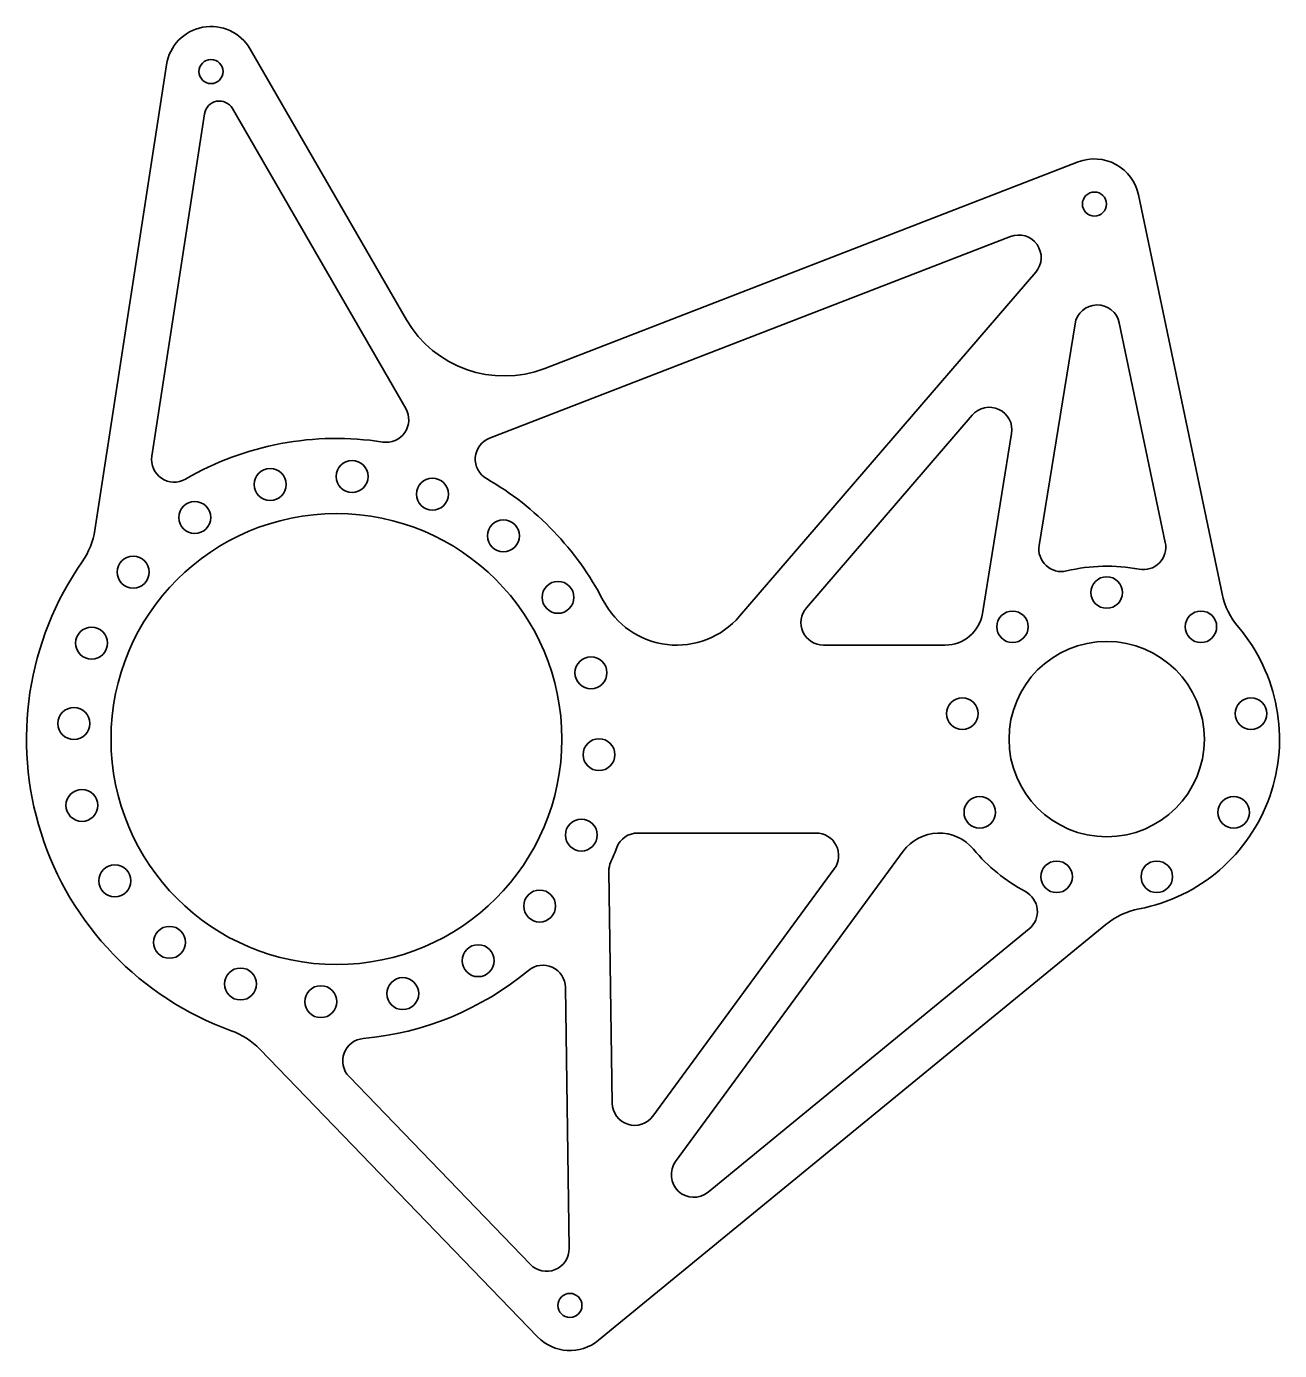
# Model space of a CAD drawing. Extents: x 128 to 295, y 59 to 235.
import ezdxf

# ---------------------------------------------------------------- set-up
doc = ezdxf.new("R2010")
doc.units = 0

msp = doc.modelspace()

# ---------------------------------------------------------------- linework, layer by layer
at = {"color": 7, "lineweight": 35}
for p, q in [((178.861084, 195.865448), (158.040039, 231.878372)), ((146.915405, 229.787155), (137.393494, 167.865677)), ((155.690155, 223.955322), (178.762024, 184.049332)), ((144.976013, 177.698227), (151.981949, 223.25827)), ((268.245331, 216.844864), (197.258881, 189.383621)), ((276.282623, 212.479218), (287.408386, 159.370163)), ((259.240814, 206.928131), (189.929413, 180.114883)), ((262.596771, 202.172943), (223.189316, 156.396805)), ((263.048492, 165.831818), (267.825104, 195.300995)), ((273.722717, 195.436111), (279.843903, 166.216599)), ((232.071808, 157.518265), (254.149567, 183.164047)), ((259.384491, 180.726791), (255.499924, 156.761002)), ((250.564331, 152.561005), (234.345383, 152.561005)), ((233.376678, 127.561005), (209.650238, 127.561005)), ((244.966248, 125.141373), (214.677979, 83.870956)), ((206.231964, 91.618759), (205.794327, 122.462784)), ((235.795227, 122.786026), (211.650208, 89.886337)), ((271.905884, 115.383453), (204.416687, 60.066055)), ((218.998291, 79.775772), (261.720306, 114.792786)), ((200.505676, 72.284477), (200.012787, 107.023575)), ((196.29747, 60.538185), (159.344177, 98.798584)), ((171.211975, 95.147667), (195.348114, 70.157776))]:
    msp.add_line(p, q, dxfattribs=at)
for centre, radius in [((152.845703, 228.875244), 1.6), ((270.410095, 211.248993), 1.6), ((171.61673, 174.99939), 2.125), ((160.718597, 173.930817), 2.125), ((182.311707, 172.647949), 2.125), ((150.684036, 169.546844), 2.125), ((169.541016, 140.061005), 30), ((191.756592, 167.106674), 2.125), ((142.495346, 162.276581), 2.125), ((199.026855, 158.917984), 2.125), ((272.041016, 159.561005), 2.1), ((259.506653, 154.998871), 2.1), ((284.575378, 154.998871), 2.1), ((136.954056, 152.831696), 2.125), ((272.041016, 140.061005), 13), ((203.410828, 148.883438), 2.125), ((252.837265, 143.447144), 2.1), ((291.244751, 143.447144), 2.1), ((134.602615, 142.136734), 2.125), ((204.479401, 137.985275), 2.125), ((135.671188, 131.238571), 2.125), ((255.153519, 130.311005), 2.1), ((288.928497, 130.311005), 2.1), ((202.12796, 127.290314), 2.125), ((140.055176, 121.204025), 2.125), ((265.371613, 121.737), 2.1), ((278.710419, 121.737), 2.1), ((196.5867, 117.845436), 2.125), ((147.325439, 113.015327), 2.125), ((188.397995, 110.575172), 2.125), ((156.770325, 107.474052), 2.125), ((178.363434, 106.191185), 2.125), ((167.465302, 105.122612), 2.125), ((200.61319, 64.706467), 1.6)]:
    msp.add_circle(centre, radius, dxfattribs=at)
for centre, radius, start, end in [((152.845703, 228.875244), 6, 30.034585, 171.257896), ((153.95871, 222.954285), 2, 30.034585, 171.257896), ((270.410095, 211.248993), 6, 11.831743, 111.149062), ((260.323181, 204.130188), 3, 319.275724, 111.149062), ((270.786469, 194.820999), 3, 11.831743, 170.793088), ((191.846954, 203.373291), 15, 210.034591, 291.149064), ((176.164856, 182.54776), 3, 261.138715, 30.034585), ((256.423157, 181.206787), 3, 350.793091, 139.275726), ((169.541016, 140.061005), 40, 81.138713, 120.153765), ((191.01181, 177.316956), 3, 111.149062, 240.044939), ((147.941162, 177.242264), 3, 171.257896, 300.15376), ((169.541016, 140.061005), 40, 27.462084, 60.044937), ((127.509674, 169.385544), 10, 325.097187, 351.257889), ((266.009857, 165.351807), 3, 170.793088, 283.412959), ((276.907623, 165.601486), 3, 259.211878, 11.831743), ((169.541016, 140.061005), 41.25, 145.097192, 250.16508), ((272.041016, 140.061005), 23, 79.211876, 103.412957), ((297.195923, 161.420547), 10, 191.83174, 220.335254), ((214.825821, 163.59671), 11.035701, 207.462082, 319.275724), ((234.345383, 155.561005), 3, 139.275726, 269.999997), ((250.564331, 157.561005), 5, 269.999997, 350.793091), ((272.041016, 140.061005), 23, 280.836181, 40.335252), ((209.650238, 124.561005), 3, 90.000003, 158.871238), ((233.376678, 124.561005), 3, 323.725128, 90.000003), ((249.743347, 121.635468), 5.925533, 39.568396, 143.72513), ((169.541016, 140.061005), 40, 335.903723, 338.871237), ((272.041016, 140.061005), 23, 219.568401, 241.959551), ((208.794022, 122.505348), 3, 155.903726, 180.812869), ((259.818542, 117.112991), 3, 309.339691, 61.959556), ((278.245056, 107.649437), 10, 100.83618, 129.339686), ((169.541016, 140.061005), 40, 275.108508, 309.708747), ((197.013092, 106.981018), 3, 0.812876, 129.708748), ((152.151306, 91.851456), 10, 44.004375, 70.165079), ((173.369827, 97.231812), 3, 95.108506, 224.004377), ((209.231659, 91.661316), 3, 180.812869, 323.725128), ((217.096527, 82.095978), 3, 143.72513, 309.339691), ((197.505981, 72.24192), 3, 224.004377, 0.812876), ((200.61319, 64.706467), 6, 224.004377, 309.339691)]:
    msp.add_arc(centre, radius, start, end, dxfattribs=at)

doc.saveas('drawing.dxf')
